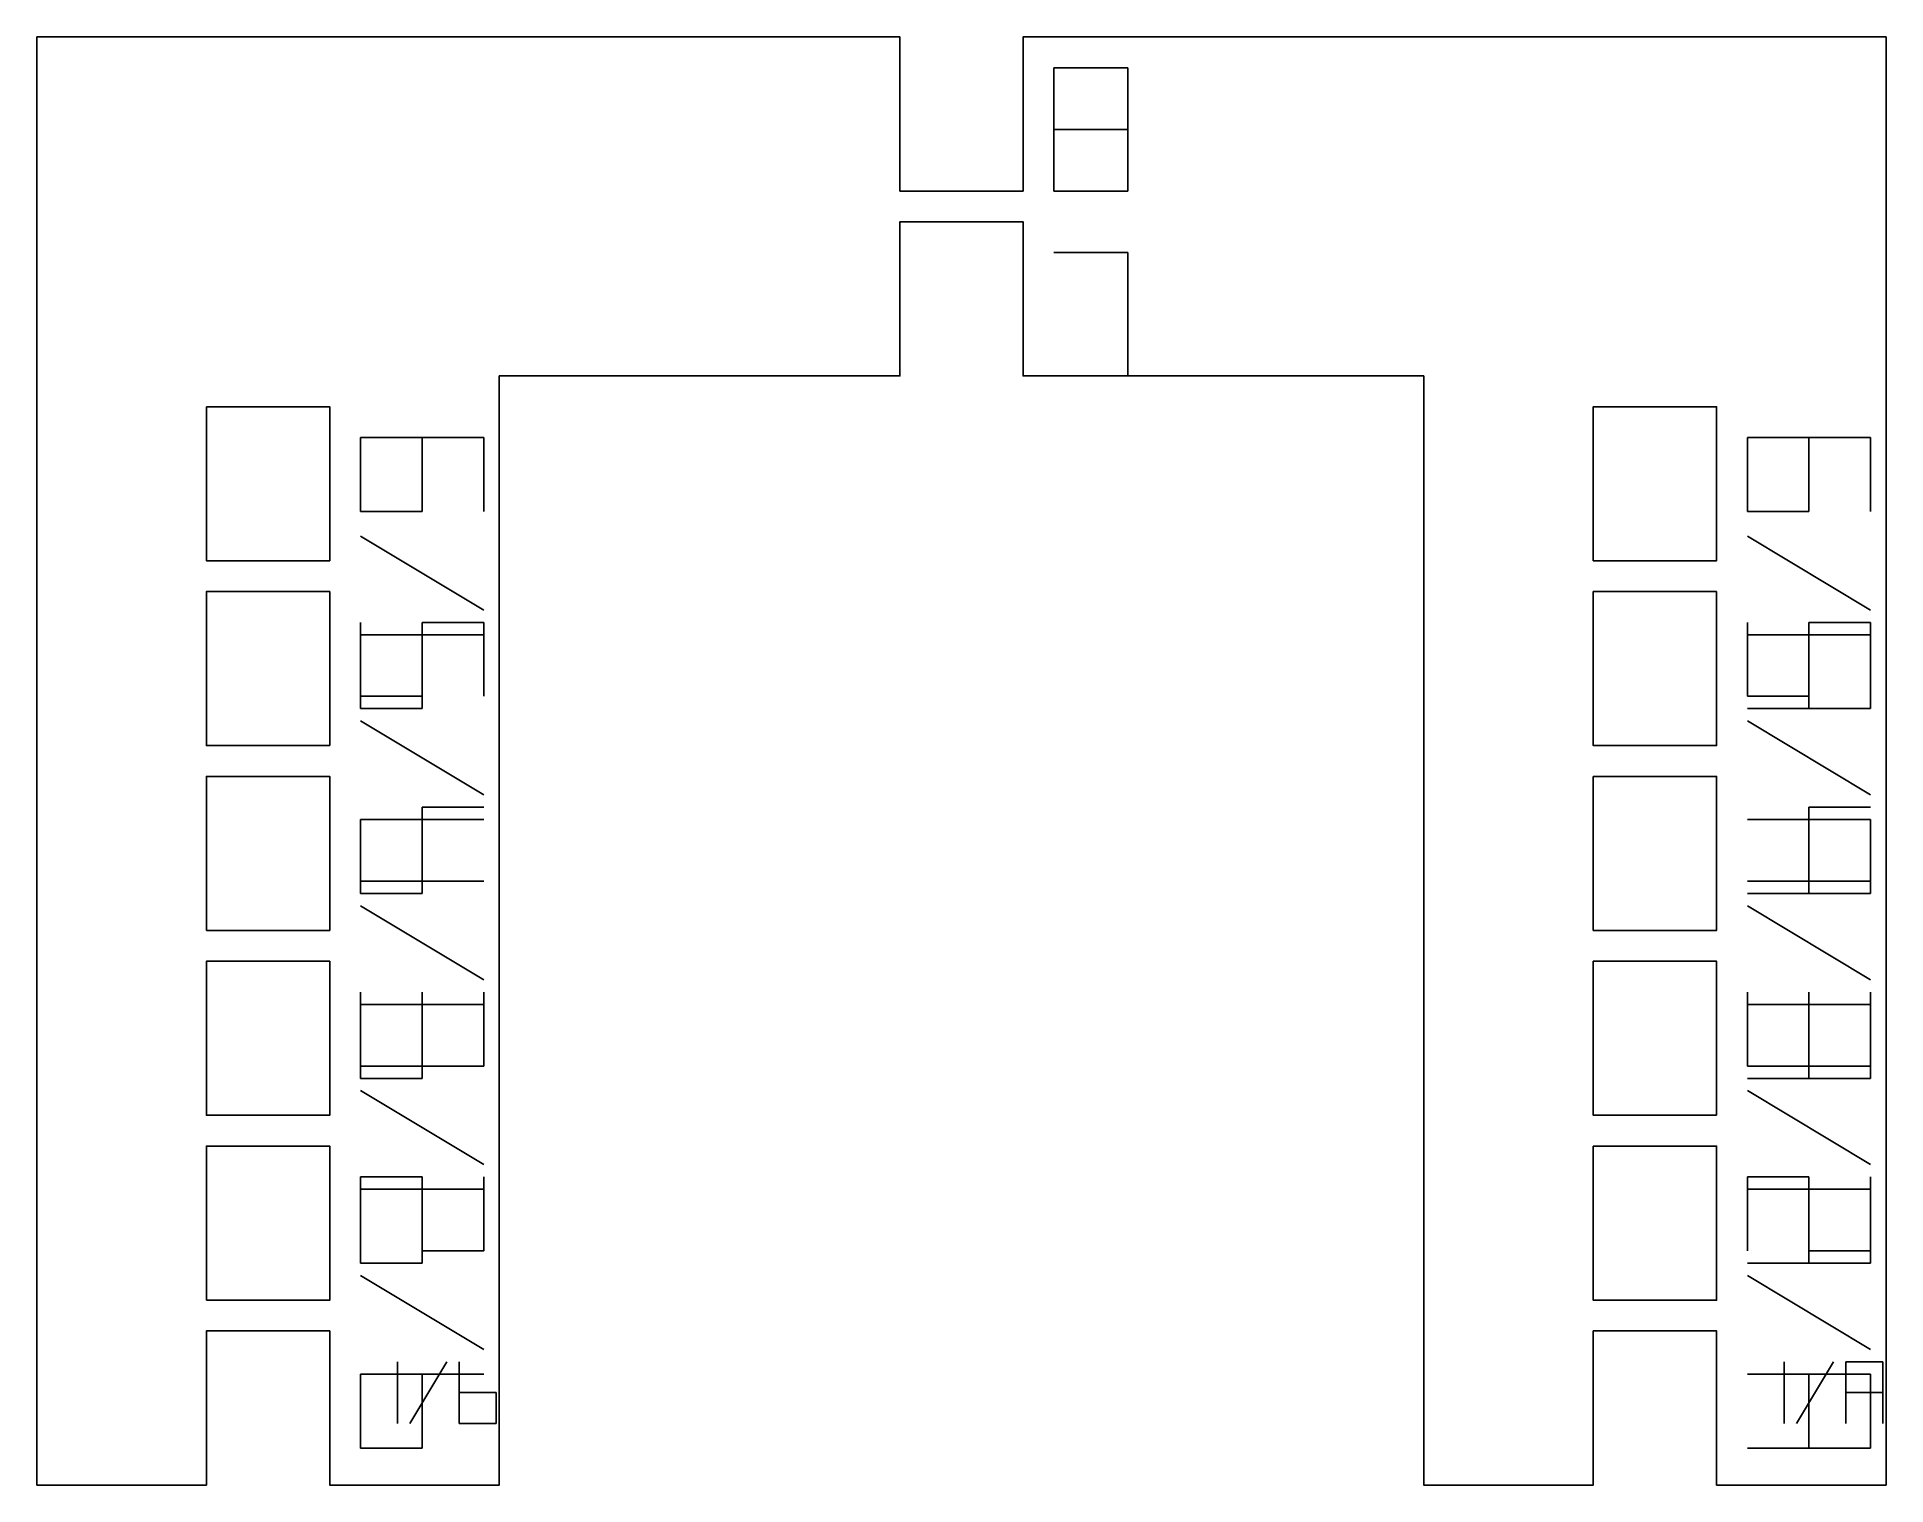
# Model space of a CAD drawing. Extents: x 0 to 120, y 0 to 94.
import ezdxf

# ---------------------------------------------------------------- set-up
doc = ezdxf.new("R2010")
doc.units = 0
doc.layers.add('CUT', color=1, linetype='Continuous')
doc.layers.add('ENGRAVE', color=5, linetype='Continuous')

msp = doc.modelspace()

# ---------------------------------------------------------------- linework, layer by layer
at = {"layer": 'CUT'}
for points in [[(19, 10), (19, 0), (30, 0), (30, 72), (56, 72), (56, 82), (64, 82), (64, 72), (90, 72), (90, 0), (101, 0), (101, 10), (109, 10), (109, 0), (120, 0), (120, 72), (120, 94), (64, 94), (64, 84), (56, 84), (56, 94), (0, 94), (0, 72), (0, 0), (11, 0), (11, 10)], [(11, 70), (19, 70), (19, 60), (11, 60)], [(101, 60), (101, 70), (109, 70), (109, 60)], [(19, 48), (11, 48), (11, 58), (19, 58)], [(109, 58), (109, 48), (101, 48), (101, 58)], [(11, 36), (11, 46), (19, 46), (19, 36)], [(101, 46), (109, 46), (109, 36), (101, 36)], [(19, 34), (19, 24), (11, 24), (11, 34)], [(109, 24), (101, 24), (101, 34), (109, 34)], [(11, 12), (11, 22), (19, 22), (19, 12)], [(101, 22), (109, 22), (109, 12), (101, 12)]]:
    msp.add_lwpolyline(points, close=True, dxfattribs=at)
at = {"layer": 'ENGRAVE'}
for points in [[(66, 92), (70.8, 92)], [(66, 92), (66, 88)], [(70.8, 92), (70.8, 88)], [(66, 88), (66, 84)], [(66, 88), (70.8, 88)], [(70.8, 88), (70.8, 84)], [(66, 84), (70.8, 84)], [(66, 80), (70.8, 80)], [(70.8, 80), (70.8, 76)], [(70.8, 76), (70.8, 72)], [(25, 68), (21, 68)], [(21, 68), (21, 63.2)], [(29, 68), (25, 68)], [(25, 68), (25, 63.2)], [(29, 68), (29, 63.2)], [(115, 68), (111, 68)], [(111, 68), (111, 63.2)], [(119, 68), (115, 68)], [(115, 68), (115, 63.2)], [(119, 68), (119, 63.2)], [(25, 63.2), (21, 63.2)], [(115, 63.2), (111, 63.2)], [(21, 61.6), (29, 56.8)], [(111, 61.6), (119, 56.8)], [(21, 56), (21, 51.2)], [(21, 55.2), (21, 50.4)], [(25, 55.2), (21, 55.2)], [(29, 56), (25, 56)], [(25, 56), (25, 51.2)], [(29, 55.2), (25, 55.2)], [(25, 55.2), (25, 50.4)], [(29, 56), (29, 51.2)], [(111, 56), (111, 51.2)], [(115, 55.2), (111, 55.2)], [(119, 56), (115, 56)], [(115, 56), (115, 51.2)], [(119, 55.2), (115, 55.2)], [(115, 55.2), (115, 50.4)], [(119, 56), (119, 51.2)], [(119, 55.2), (119, 50.4)], [(25, 51.2), (21, 51.2)], [(25, 50.4), (21, 50.4)], [(115, 51.2), (111, 51.2)], [(115, 50.4), (111, 50.4)], [(119, 50.4), (115, 50.4)], [(21, 49.6), (29, 44.8)], [(111, 49.6), (119, 44.8)], [(21, 43.2), (21, 38.4)], [(25, 43.2), (21, 43.2)], [(29, 44), (25, 44)], [(25, 44), (25, 39.2)], [(29, 43.2), (25, 43.2)], [(25, 43.2), (25, 38.4)], [(115, 43.2), (111, 43.2)], [(119, 44), (115, 44)], [(115, 44), (115, 39.2)], [(119, 43.2), (115, 43.2)], [(115, 43.2), (115, 38.4)], [(119, 43.2), (119, 38.4)], [(25, 39.2), (21, 39.2)], [(25, 38.4), (21, 38.4)], [(29, 39.2), (25, 39.2)], [(115, 39.2), (111, 39.2)], [(115, 38.4), (111, 38.4)], [(119, 39.2), (115, 39.2)], [(119, 38.4), (115, 38.4)], [(21, 37.6), (29, 32.8)], [(111, 37.6), (119, 32.8)], [(21, 32), (21, 27.2)], [(21, 31.2), (21, 26.4)], [(25, 31.2), (21, 31.2)], [(25, 32), (25, 27.2)], [(29, 31.2), (25, 31.2)], [(25, 31.2), (25, 26.4)], [(29, 32), (29, 27.2)], [(111, 32), (111, 27.2)], [(115, 31.2), (111, 31.2)], [(115, 32), (115, 27.2)], [(119, 31.2), (115, 31.2)], [(115, 31.2), (115, 26.4)], [(119, 32), (119, 27.2)], [(119, 31.2), (119, 26.4)], [(25, 27.2), (21, 27.2)], [(25, 26.4), (21, 26.4)], [(29, 27.2), (25, 27.2)], [(115, 27.2), (111, 27.2)], [(115, 26.4), (111, 26.4)], [(119, 27.2), (115, 27.2)], [(119, 26.4), (115, 26.4)], [(21, 25.6), (29, 20.8)], [(111, 25.6), (119, 20.8)], [(25, 20), (21, 20)], [(21, 20), (21, 15.2)], [(21, 19.2), (21, 14.4)], [(25, 19.2), (21, 19.2)], [(25, 20), (25, 15.2)], [(29, 19.2), (25, 19.2)], [(25, 19.2), (25, 14.4)], [(29, 20), (29, 15.2)], [(115, 20), (111, 20)], [(111, 20), (111, 15.2)], [(115, 19.2), (111, 19.2)], [(115, 20), (115, 15.2)], [(119, 19.2), (115, 19.2)], [(115, 19.2), (115, 14.4)], [(119, 20), (119, 15.2)], [(119, 19.2), (119, 14.4)], [(25, 14.4), (21, 14.4)], [(29, 15.2), (25, 15.2)], [(115, 14.4), (111, 14.4)], [(119, 15.2), (115, 15.2)], [(119, 14.4), (115, 14.4)], [(21, 13.6), (29, 8.8)], [(111, 13.6), (119, 8.8)], [(21, 7.2), (21, 2.4)], [(25, 7.2), (21, 7.2)], [(23.4, 8), (23.4, 6)], [(24.2, 4), (26.6, 8)], [(29, 7.2), (25, 7.2)], [(25, 7.2), (25, 2.4)], [(27.4, 8), (27.4, 6)], [(115, 7.2), (111, 7.2)], [(113.4, 8), (113.4, 6)], [(114.2, 4), (116.6, 8)], [(119, 7.2), (115, 7.2)], [(115, 7.2), (115, 2.4)], [(117.4, 8), (119.8, 8)], [(117.4, 8), (117.4, 6)], [(119, 7.2), (119, 2.4)], [(119.8, 8), (119.8, 6)], [(23.4, 6), (23.4, 4)], [(27.4, 6), (27.4, 4)], [(27.4, 6), (29.8, 6)], [(29.8, 6), (29.8, 4)], [(113.4, 6), (113.4, 4)], [(117.4, 6), (117.4, 4)], [(117.4, 6), (119.8, 6)], [(119.8, 6), (119.8, 4)], [(27.4, 4), (29.8, 4)], [(25, 2.4), (21, 2.4)], [(115, 2.4), (111, 2.4)], [(119, 2.4), (115, 2.4)]]:
    msp.add_lwpolyline(points, dxfattribs=at)

doc.saveas('drawing.dxf')
